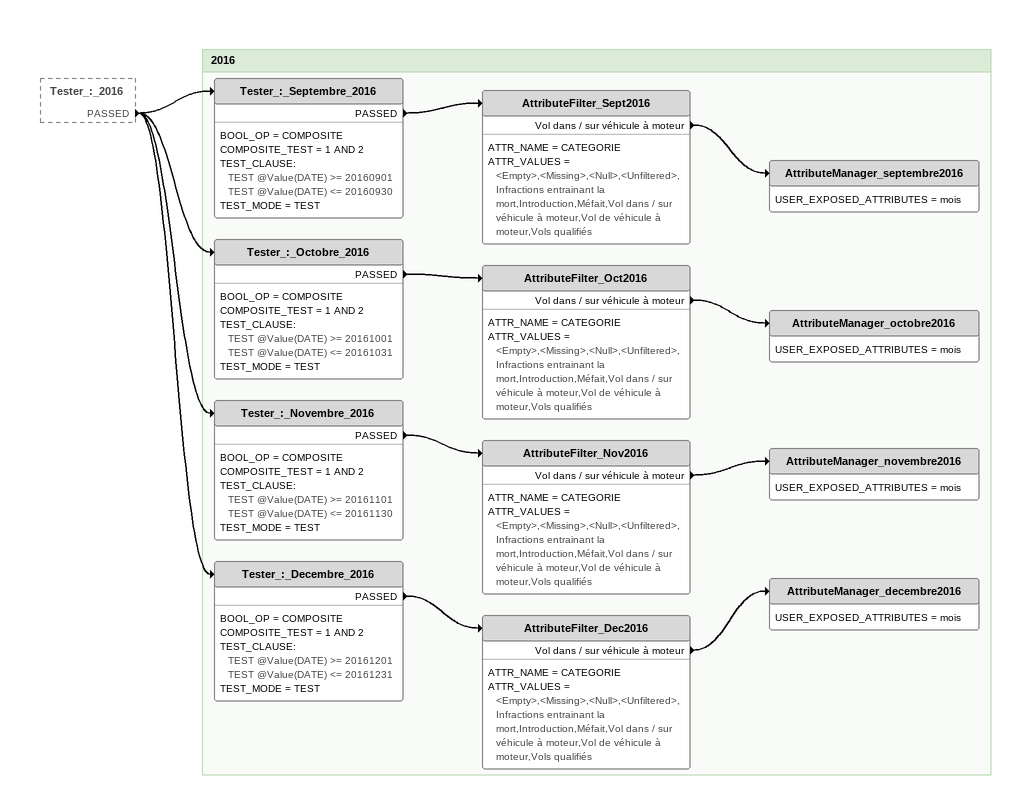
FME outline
Tester_:_2016 [outside]
    PASSED -> Tester_:_Novembre_2016
    PASSED -> Tester_:_Decembre_2016
    PASSED -> Tester_:_Octobre_2016
    PASSED -> Tester_:_Septembre_2016

Bookmark: 2016
Tester_:_Septembre_2016
    BOOL_OP = COMPOSITE
    COMPOSITE_TEST = 1 AND 2
    TEST_CLAUSE:
      TEST @Value(DATE) >= 20160901
      TEST @Value(DATE) <= 20160930
    TEST_MODE = TEST
    PASSED -> AttributeFilter_Sept2016
AttributeFilter_Sept2016
    ATTR_NAME = CATEGORIE
    ATTR_VALUES = <Empty>,<Missing>,<Null>,<Unfiltered>,Infractions entrainant la mort,Introduction,Méfait,Vol dans / sur véhicule à moteur,Vol de véhicule à moteur,Vols qualifiés
    Vol dans / sur véhicule à moteur -> AttributeManager_septembre2016
AttributeManager_septembre2016
    USER_EXPOSED_ATTRIBUTES = mois
Tester_:_Octobre_2016
    BOOL_OP = COMPOSITE
    COMPOSITE_TEST = 1 AND 2
    TEST_CLAUSE:
      TEST @Value(DATE) >= 20161001
      TEST @Value(DATE) <= 20161031
    TEST_MODE = TEST
    PASSED -> AttributeFilter_Oct2016
AttributeFilter_Oct2016
    ATTR_NAME = CATEGORIE
    ATTR_VALUES = <Empty>,<Missing>,<Null>,<Unfiltered>,Infractions entrainant la mort,Introduction,Méfait,Vol dans / sur véhicule à moteur,Vol de véhicule à moteur,Vols qualifiés
    Vol dans / sur véhicule à moteur -> AttributeManager_octobre2016
AttributeManager_octobre2016
    USER_EXPOSED_ATTRIBUTES = mois
Tester_:_Novembre_2016
    BOOL_OP = COMPOSITE
    COMPOSITE_TEST = 1 AND 2
    TEST_CLAUSE:
      TEST @Value(DATE) >= 20161101
      TEST @Value(DATE) <= 20161130
    TEST_MODE = TEST
    PASSED -> AttributeFilter_Nov2016
AttributeFilter_Nov2016
    ATTR_NAME = CATEGORIE
    ATTR_VALUES = <Empty>,<Missing>,<Null>,<Unfiltered>,Infractions entrainant la mort,Introduction,Méfait,Vol dans / sur véhicule à moteur,Vol de véhicule à moteur,Vols qualifiés
    Vol dans / sur véhicule à moteur -> AttributeManager_novembre2016
AttributeManager_novembre2016
    USER_EXPOSED_ATTRIBUTES = mois
Tester_:_Decembre_2016
    BOOL_OP = COMPOSITE
    COMPOSITE_TEST = 1 AND 2
    TEST_CLAUSE:
      TEST @Value(DATE) >= 20161201
      TEST @Value(DATE) <= 20161231
    TEST_MODE = TEST
    PASSED -> AttributeFilter_Dec2016
AttributeFilter_Dec2016
    ATTR_NAME = CATEGORIE
    ATTR_VALUES = <Empty>,<Missing>,<Null>,<Unfiltered>,Infractions entrainant la mort,Introduction,Méfait,Vol dans / sur véhicule à moteur,Vol de véhicule à moteur,Vols qualifiés
    Vol dans / sur véhicule à moteur -> AttributeManager_decembre2016
AttributeManager_decembre2016
    USER_EXPOSED_ATTRIBUTES = mois
